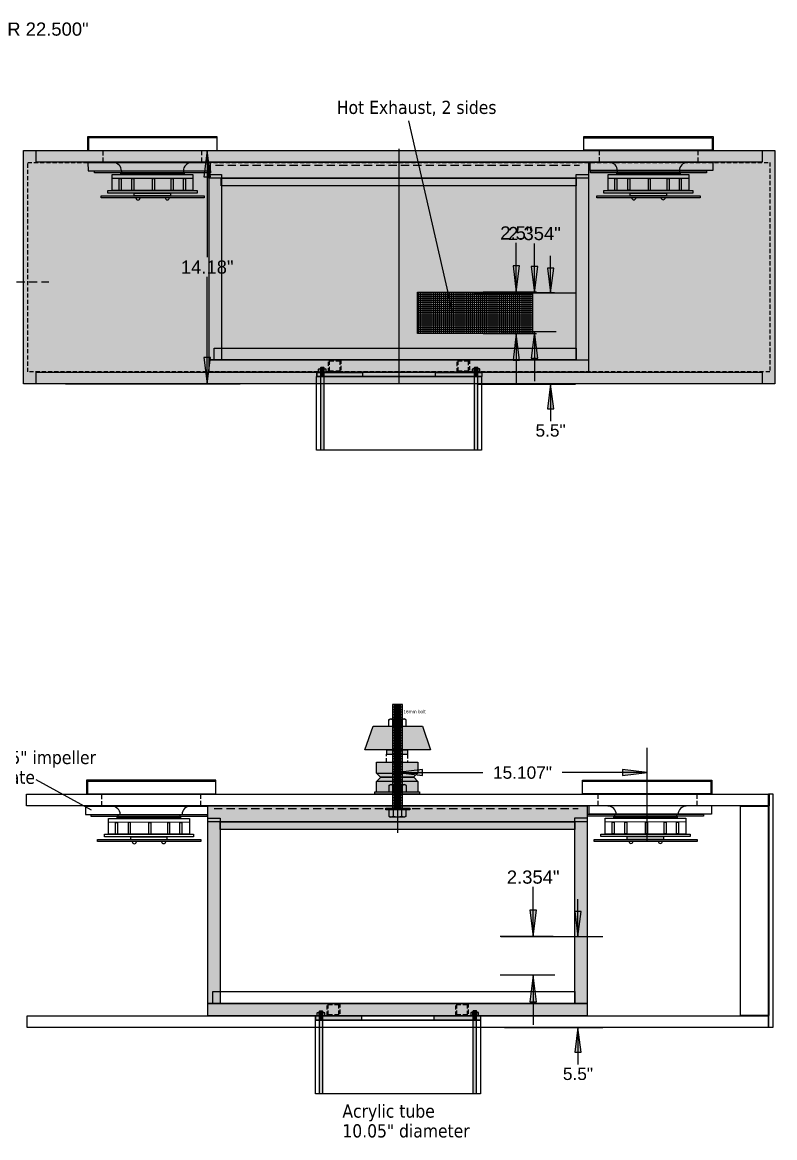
# Model space of a CAD drawing. Extents: x 5 to 100, y 13 to 147.
# Drawn here: x 53.2 to 98.8, y 13.1 to 80.7 of the extents above; entities that cross this region are included whole.
import ezdxf
from ezdxf.enums import TextEntityAlignment as Align

# ---------------------------------------------------------------- set-up
doc = ezdxf.new("R2010")
doc.units = 0
doc.header["$MEASUREMENT"] = 0
doc.linetypes.add('DASHED', pattern=[0.75, 0.5, -0.25])
doc.linetypes.add('HIDDEN', pattern=[0.375, 0.25, -0.125])
for name, color, linetype in [('BASE', 7, 'Continuous'), ('FRAME', 7, 'Continuous'), ('PROJECTORS', 7, 'Continuous')]:
    doc.layers.add(name, color=color, linetype=linetype)
doc.styles.add('ARIAL', font='arial.ttf')
doc.styles.add('TAHOMA', font='tahoma.ttf')

# ---------------------------------------------------------------- blocks, each defined once
blk = doc.blocks.new('LONGARROW')
at = {"layer": 'BASE', "linetype": 'Continuous'}
blk.add_hatch(color=0, dxfattribs=at).paths.add_polyline_path([(0, 0), (2, -0.25), (2, 0.25)])
at = {"layer": 'BASE', "color": 0, "linetype": 'Continuous'}
blk.add_lwpolyline([(0, 0), (2, -0.25), (2, 0.25)], close=True, dxfattribs=at)
blk = doc.blocks.new('HexBoltHeadRSV4')
at = {"linetype": 'Continuous'}
for p, q in [((-0.251, 0.361), (-0.296, 0.283)), ((-0.296, -0.283), (-0.296, 0.283)), ((0, 0.361), (-0.251, 0.361)), ((0, 0.181), (-0.251, 0.181)), ((0, -0.361), (0, 0.361)), ((-0.251, -0.361), (-0.296, -0.283)), ((-0.251, -0.181), (0, -0.181)), ((-0.251, -0.361), (0, -0.361))]:
    blk.add_line(p, q, dxfattribs=at)
for centre, radius, start, end in [((-0.133, 0.271), 0.149, 142.7215, 217.2789), ((0.272, 0), 0.553, 160.9284, 199.0714), ((0.272, 0), 0.553, 160.9284, 199.0714), ((-0.133, -0.271), 0.149, 142.7215, 217.2788)]:
    blk.add_arc(centre, radius, start, end, dxfattribs=at)
blk = doc.blocks.new('SchemTapThrRSV3')
at = {"linetype": 'Continuous'}
for p, q in [((0, -0.095), (0, 0.095)), ((0.25, 0.095), (0, 0.095)), ((0.025, -0.07), (0.025, 0.07)), ((0.05, -0.095), (0.05, 0.095)), ((0.075, -0.07), (0.075, 0.07)), ((0.1, -0.095), (0.1, 0.095)), ((0.125, -0.07), (0.125, 0.07)), ((0.15, -0.095), (0.15, 0.095)), ((0.175, -0.07), (0.175, 0.07)), ((0.2, -0.095), (0.2, 0.095)), ((0.225, -0.07), (0.225, 0.07)), ((0.25, -0.095), (0.25, 0.095)), ((0, -0.095), (0.25, -0.095))]:
    blk.add_line(p, q, dxfattribs=at)
blk = doc.blocks.new('HexSemRSV2')
at = {"linetype": 'Continuous'}
for p, q in [((-0.241, 0.298), (-0.277, 0.236)), ((-0.277, -0.218), (-0.277, 0.236)), ((-0.017, 0.298), (-0.241, 0.298)), ((-0.017, 0.154), (-0.241, 0.154)), ((-0.017, 0.154), (-0.017, 0.298)), ((0, 0.236), (-0.017, 0.236)), ((-0.017, -0.136), (-0.017, 0.154)), ((0, -0.218), (0, 0.236)), ((-0.241, -0.28), (-0.277, -0.218)), ((-0.017, -0.136), (-0.241, -0.136)), ((-0.017, -0.28), (-0.241, -0.28)), ((-0.017, -0.28), (-0.017, -0.136)), ((0, -0.218), (-0.017, -0.218))]:
    blk.add_line(p, q, dxfattribs=at)
for centre, radius, start, end in [((-0.146, 0.226), 0.119, 142.72149, 217.27887), ((0.177, 0.009), 0.442, 160.92837, 199.07139), ((-0.146, -0.208), 0.119, 142.72149, 217.27885)]:
    blk.add_arc(centre, radius, start, end, dxfattribs=at)
blk = doc.blocks.new('SchemTapThrRSV4')
at = {"linetype": 'Continuous'}
for p, q in [((0, -0.125), (0, 0.125)), ((0.25, 0.125), (0, 0.125)), ((0.025, -0.1), (0.025, 0.1)), ((0.05, -0.125), (0.05, 0.125)), ((0.075, -0.1), (0.075, 0.1)), ((0.1, -0.125), (0.1, 0.125)), ((0.125, -0.1), (0.125, 0.1)), ((0.15, -0.125), (0.15, 0.125)), ((0.175, -0.1), (0.175, 0.1)), ((0.2, -0.125), (0.2, 0.125)), ((0.225, -0.1), (0.225, 0.1)), ((0.25, -0.125), (0.25, 0.125)), ((0, -0.125), (0.25, -0.125))]:
    blk.add_line(p, q, dxfattribs=at)

msp = doc.modelspace()

# ---------------------------------------------------------------- hatches: boundary and pattern name
at = {"layer": 'BASE', "linetype": 'Continuous'}
for color, points in [(253, [(53.278, 72.957), (98.814, 72.957), (98.814, 58.801), (53.278, 58.801)]), (253, [(64.625, 71.604), (57.591, 71.604), (57.591, 71.728), (64.625, 71.728)]), (253, [(94.682, 71.607), (87.649, 71.607), (87.649, 71.731), (94.682, 71.731)]), (253, [(65.271, 71.281), (86.78, 71.281), (86.78, 70.815), (65.271, 70.815)]), (253, [(64.239, 70.082), (57.982, 70.082), (57.982, 70.206), (64.239, 70.206)]), (253, [(94.296, 70.085), (88.039, 70.085), (88.039, 70.209), (94.296, 70.209)]), (250, [(74.473, 38.039), (77.456, 38.039), (77.942, 36.609), (73.961, 36.609)]), (250, [(75.297, 36.609), (76.552, 36.609), (76.552, 36.339), (75.297, 36.339)]), (251, [(74.68, 35.856), (74.68, 35.206), (77.18, 35.206), (77.18, 35.856)]), (251, [(76.924, 34.953), (77.18, 35.206), (74.68, 35.206), (74.93, 34.953)]), (251, [(74.938, 34.95), (74.682, 34.698), (77.182, 34.698), (76.932, 34.95)]), (251, [(77.182, 34.048), (77.182, 34.698), (74.682, 34.698), (74.682, 34.048)]), (254, [(77.289, 33.923), (77.289, 34.062), (74.574, 34.062), (74.574, 33.923)]), (253, [(64.409, 32.567), (57.375, 32.567), (57.375, 32.692), (64.409, 32.692)]), (253, [(94.508, 32.581), (87.475, 32.581), (87.475, 32.705), (94.508, 32.705)]), (253, [(65.193, 32.255), (86.702, 32.255), (86.702, 31.789), (65.193, 31.789)]), (253, [(64.023, 31.045), (57.766, 31.045), (57.766, 31.169), (64.023, 31.169)]), (253, [(94.122, 31.059), (87.865, 31.059), (87.865, 31.183), (94.122, 31.183)])]:
    msp.add_hatch(color=color, dxfattribs=at).paths.add_polyline_path(points)
at = {"layer": 'FRAME', "linetype": 'Continuous'}
for color, points in [(253, [(64.524, 72.246), (87.529, 72.246), (87.529, 71.272), (64.524, 71.272)]), (253, [(64.525, 60.255), (64.525, 71.496), (65.275, 71.496), (65.275, 60.255)]), (253, [(86.779, 60.251), (86.779, 71.51), (87.529, 71.51), (87.529, 60.251)]), (253, [(64.534, 60.261), (87.522, 60.261), (87.522, 59.511), (64.534, 59.511)]), (254, [(71.294, 59.799), (71.482, 59.799), (71.482, 54.777), (71.294, 54.777)]), (254, [(80.619, 59.797), (80.807, 59.797), (80.807, 54.777), (80.619, 54.777)]), (254, [(71.064, 59.501), (73.839, 59.501), (73.839, 59.247), (71.064, 59.247)]), (254, [(78.246, 59.503), (81.053, 59.503), (81.053, 59.249), (78.246, 59.249)]), (253, [(64.446, 33.22), (87.451, 33.22), (87.451, 32.246), (64.446, 32.246)]), (253, [(64.447, 21.23), (64.447, 32.471), (65.197, 32.471), (65.197, 21.23)]), (253, [(86.701, 21.225), (86.701, 32.484), (87.451, 32.484), (87.451, 21.225)]), (253, [(64.456, 21.235), (87.444, 21.235), (87.444, 20.485), (64.456, 20.485)]), (254, [(70.986, 20.475), (73.761, 20.475), (73.761, 20.221), (70.986, 20.221)]), (254, [(71.216, 20.774), (71.404, 20.774), (71.404, 15.751), (71.216, 15.751)]), (254, [(78.168, 20.477), (80.975, 20.477), (80.975, 20.223), (78.168, 20.223)]), (254, [(80.541, 20.772), (80.729, 20.772), (80.729, 15.751), (80.541, 15.751)])]:
    msp.add_hatch(color=color, dxfattribs=at).paths.add_polyline_path(points)

# ---------------------------------------------------------------- linework, layer by layer
at = {"layer": 'BASE', "color": 7, "linetype": 'Continuous'}
for p, q in [((76.619, 74.749), (79.268, 63.198)), ((65.011, 73.792), (57.17, 73.792)), ((57.17, 73.792), (57.17, 72.96)), ((65.011, 72.96), (65.011, 73.792)), ((76.035, 73.059), (76.035, 58.83)), ((57.17, 72.96), (65.011, 72.96)), ((57.414, 72.962), (66.414, 72.962)), ((64.414, 72.962), (64.414, 66.487)), ((83.153, 64.356), (83.153, 67.356)), ((84.251, 64.322), (84.251, 67.322)), ((85.231, 64.324), (85.231, 66.574)), ((64.414, 58.812), (64.414, 65.287)), ((77.25, 61.854), (77.25, 64.361)), ((77.375, 61.854), (77.375, 64.361)), ((77.5, 61.854), (77.5, 64.361)), ((77.625, 61.854), (77.625, 64.361)), ((77.75, 61.854), (77.75, 64.361)), ((77.875, 61.854), (77.875, 64.361)), ((78, 61.854), (78, 64.361)), ((78.125, 61.854), (78.125, 64.361)), ((78.25, 61.854), (78.25, 64.361)), ((78.375, 61.854), (78.375, 64.361)), ((78.5, 61.854), (78.5, 64.361)), ((78.625, 61.854), (78.625, 64.361)), ((78.75, 61.854), (78.75, 64.361)), ((78.875, 61.854), (78.875, 64.361)), ((79, 61.854), (79, 64.361)), ((79.125, 61.854), (79.125, 64.361)), ((79.25, 61.854), (79.25, 64.361)), ((79.375, 61.854), (79.375, 64.361)), ((79.5, 61.854), (79.5, 64.361)), ((79.625, 61.854), (79.625, 64.361)), ((79.75, 61.854), (79.75, 64.361)), ((79.875, 61.854), (79.875, 64.361)), ((80, 61.854), (80, 64.361)), ((80.125, 61.854), (80.125, 64.361)), ((80.25, 61.854), (80.25, 64.361)), ((80.375, 61.854), (80.375, 64.361)), ((80.5, 61.854), (80.5, 64.361)), ((80.564, 64.324), (86.731, 64.324)), ((80.625, 61.854), (80.625, 64.361)), ((80.75, 61.854), (80.75, 64.361)), ((80.875, 61.854), (80.875, 64.361)), ((81, 61.854), (81, 64.361)), ((81.125, 61.854), (81.125, 64.361)), ((84.372, 64.356), (81.153, 64.356)), ((81.25, 61.854), (81.25, 64.361)), ((81.375, 61.854), (81.375, 64.361)), ((81.5, 61.854), (81.5, 64.361)), ((81.625, 61.854), (81.625, 64.361)), ((81.75, 61.854), (81.75, 64.361)), ((81.875, 61.854), (81.875, 64.361)), ((82, 61.854), (82, 64.361)), ((82.125, 61.854), (82.125, 64.361)), ((82.25, 61.854), (82.25, 64.361)), ((85.471, 64.322), (82.251, 64.322)), ((82.375, 61.854), (82.375, 64.361)), ((82.5, 61.854), (82.5, 64.361)), ((82.625, 61.854), (82.625, 64.361)), ((82.75, 61.854), (82.75, 64.361)), ((82.875, 61.854), (82.875, 64.361)), ((83, 61.854), (83, 64.361)), ((83.125, 61.854), (83.125, 64.361)), ((83.25, 61.854), (83.25, 64.361)), ((83.375, 61.854), (83.375, 64.361)), ((83.5, 61.854), (83.5, 64.361)), ((83.625, 61.854), (83.625, 64.361)), ((83.75, 61.854), (83.75, 64.361)), ((83.875, 61.854), (83.875, 64.361)), ((84, 61.854), (84, 64.361)), ((84.125, 61.854), (84.125, 64.361)), ((77.161, 64.25), (84.138, 64.25)), ((77.161, 64.125), (84.138, 64.125)), ((77.161, 64), (84.138, 64)), ((77.161, 63.875), (84.138, 63.875)), ((77.161, 63.75), (84.138, 63.75)), ((77.161, 63.625), (84.138, 63.625)), ((77.161, 63.5), (84.138, 63.5)), ((77.161, 63.375), (84.138, 63.375)), ((77.161, 63.25), (84.138, 63.25)), ((77.161, 63.125), (84.138, 63.125)), ((77.161, 63), (84.138, 63)), ((77.161, 62.875), (84.138, 62.875)), ((77.161, 62.75), (84.138, 62.75)), ((77.161, 62.625), (84.138, 62.625)), ((77.161, 62.5), (84.138, 62.5)), ((77.161, 62.375), (84.138, 62.375)), ((77.161, 62.25), (84.138, 62.25)), ((77.161, 62.125), (84.138, 62.125)), ((77.161, 62), (84.138, 62)), ((77.161, 61.875), (84.138, 61.875)), ((84.383, 61.846), (81.153, 61.846)), ((85.567, 61.968), (82.251, 61.968)), ((83.153, 61.846), (83.153, 58.846)), ((84.251, 61.968), (84.251, 58.968)), ((55.835, 58.812), (66.414, 58.812)), ((80.801, 58.793), (86.731, 58.793)), ((85.231, 58.793), (85.231, 56.543)), ((75.973, 31.577), (75.973, 36.734)), ((91.08, 31.035), (91.08, 36.734)), ((75.973, 35.234), (81.118, 35.234)), ((91.08, 35.234), (85.934, 35.234)), ((57.394, 32.952), (54.049, 34.784)), ((64.933, 34.767), (57.092, 34.767)), ((57.092, 34.767), (57.092, 33.934)), ((64.933, 33.934), (64.933, 34.767)), ((57.092, 33.934), (64.933, 33.934)), ((63.34, 32.226), (58.444, 32.215)), ((93.44, 32.24), (88.543, 32.228)), ((84.173, 25.296), (84.173, 28.296)), ((86.889, 25.303), (86.889, 27.553)), ((85.393, 25.296), (82.173, 25.296)), ((82.221, 25.303), (88.389, 25.303)), ((85.489, 22.942), (82.173, 22.942)), ((84.173, 22.942), (84.173, 19.942)), ((82.437, 19.78), (88.389, 19.78)), ((86.889, 19.78), (86.889, 17.53))]:
    msp.add_line(p, q, dxfattribs=at)
at = {"layer": 'BASE', "color": 7, "linetype": 'HIDDEN'}
for p, q in [((58.091, 72.904), (58.091, 72.196)), ((64.079, 72.913), (64.079, 72.205)), ((88.177, 72.922), (88.177, 72.214)), ((94.165, 72.913), (94.165, 72.205)), ((58.013, 33.878), (58.013, 33.17)), ((64.001, 33.887), (64.001, 33.179)), ((88.099, 33.896), (88.099, 33.188)), ((94.087, 33.887), (94.087, 33.179)), ((59.017, 32.569), (59.017, 32.692)), ((62.761, 32.692), (62.761, 32.569)), ((89.117, 32.583), (89.117, 32.706)), ((92.861, 32.706), (92.861, 32.583))]:
    msp.add_line(p, q, dxfattribs=at)
at = {"layer": 'BASE', "color": 9, "linetype": 'HIDDEN'}
for p, q in [((59.234, 71.606), (59.234, 71.728)), ((62.978, 71.728), (62.978, 71.606)), ((89.291, 71.609), (89.291, 71.732)), ((93.035, 71.732), (93.035, 71.609)), ((75.29, 35.862), (75.29, 36.342)), ((76.555, 36.342), (76.555, 35.862))]:
    msp.add_line(p, q, dxfattribs=at)
at = {"layer": 'BASE', "color": 9, "linetype": 'DASHED'}
for p, q in [((64.91, 72.075), (86.983, 72.075)), ((64.832, 33.049), (86.904, 33.049))]:
    msp.add_line(p, q, dxfattribs=at)
at = {"layer": 'BASE', "color": 9, "linetype": 'Continuous'}
for p, q in [((63.556, 71.263), (58.66, 71.251)), ((93.614, 71.266), (88.717, 71.254)), ((74.68, 35.206), (77.18, 35.206)), ((77.182, 34.698), (74.682, 34.698))]:
    msp.add_line(p, q, dxfattribs=at)
at = {"layer": 'BASE', "color": 7, "linetype": 'DASHED'}
msp.add_line((13.113, 64.994), (54.812, 64.994), dxfattribs=at)
at = {"layer": 'BASE', "color": 7, "linetype": 'Continuous'}
for points in [[(87.245, 73.802), (95.086, 73.802), (95.086, 72.969), (87.245, 72.969)], [(53.278, 72.957), (98.814, 72.957), (98.814, 58.801), (53.278, 58.801)], [(77.161, 64.361), (84.138, 64.361), (84.138, 61.854), (77.161, 61.854)], [(87.167, 34.776), (95.008, 34.776), (95.008, 33.943), (87.167, 33.943)], [(98.439, 33.944), (98.695, 33.944), (98.695, 19.775), (98.439, 19.775)], [(96.735, 33.198), (98.462, 33.198), (98.462, 20.497), (96.735, 20.497)], [(64.409, 32.567), (57.375, 32.567), (57.375, 32.692), (64.409, 32.692)], [(62.807, 32.457), (58.964, 32.457), (58.964, 32.551), (62.807, 32.551)], [(75.244, 33.071), (76.696, 33.071), (76.696, 32.966), (75.244, 32.966)], [(94.508, 32.581), (87.475, 32.581), (87.475, 32.705), (94.508, 32.705)], [(93.433, 31.506), (88.537, 31.506), (88.537, 32.47), (93.433, 32.47)], [(92.907, 32.47), (89.064, 32.47), (89.064, 32.564), (92.907, 32.564)], [(63.334, 31.492), (58.437, 31.492), (58.437, 32.457), (63.334, 32.457)], [(58.976, 31.497), (58.86, 31.497), (58.86, 32.215), (58.976, 32.215)], [(59.752, 31.503), (59.636, 31.503), (59.636, 32.22), (59.752, 32.22)], [(61.002, 31.497), (60.886, 31.497), (60.886, 32.215), (61.002, 32.215)], [(62.136, 31.497), (62.02, 31.497), (62.02, 32.215), (62.136, 32.215)], [(62.877, 31.497), (62.761, 31.497), (62.761, 32.215), (62.877, 32.215)], [(65.193, 32.255), (86.702, 32.255), (86.702, 31.789), (65.193, 31.789)], [(89.076, 31.511), (88.96, 31.511), (88.96, 32.228), (89.076, 32.228)], [(89.851, 31.517), (89.735, 31.517), (89.735, 32.234), (89.851, 32.234)], [(91.101, 31.511), (90.986, 31.511), (90.986, 32.228), (91.101, 32.228)], [(92.236, 31.511), (92.12, 31.511), (92.12, 32.228), (92.236, 32.228)], [(92.977, 31.511), (92.861, 31.511), (92.861, 32.228), (92.977, 32.228)], [(64.023, 31.045), (57.766, 31.045), (57.766, 31.169), (64.023, 31.169)], [(63.586, 31.338), (58.186, 31.338), (58.186, 31.492), (63.586, 31.492)], [(61.977, 31.165), (59.778, 31.165), (59.778, 31.334), (61.977, 31.334)], [(94.122, 31.059), (87.865, 31.059), (87.865, 31.183), (94.122, 31.183)], [(93.686, 31.352), (88.285, 31.352), (88.285, 31.506), (93.686, 31.506)], [(92.077, 31.179), (89.877, 31.179), (89.877, 31.348), (92.077, 31.348)]]:
    msp.add_lwpolyline(points, close=True, dxfattribs=at)
at = {"layer": 'BASE', "color": 7, "linetype": 'HIDDEN'}
msp.add_lwpolyline([(53.542, 72.235), (98.518, 72.235), (98.518, 59.533), (53.542, 59.533)], close=True, dxfattribs=at)
at = {"layer": 'BASE', "color": 9, "linetype": 'Continuous'}
for points in [[(64.625, 71.604), (57.591, 71.604), (57.591, 71.728), (64.625, 71.728)], [(94.682, 71.607), (87.649, 71.607), (87.649, 71.731), (94.682, 71.731)], [(63.55, 70.529), (58.654, 70.529), (58.654, 71.493), (63.55, 71.493)], [(59.192, 70.534), (59.077, 70.534), (59.077, 71.251), (59.192, 71.251)], [(63.023, 71.493), (59.18, 71.493), (59.18, 71.587), (63.023, 71.587)], [(59.968, 70.54), (59.852, 70.54), (59.852, 71.257), (59.968, 71.257)], [(61.218, 70.534), (61.102, 70.534), (61.102, 71.251), (61.218, 71.251)], [(62.352, 70.534), (62.237, 70.534), (62.237, 71.251), (62.352, 71.251)], [(63.093, 70.534), (62.977, 70.534), (62.977, 71.251), (63.093, 71.251)], [(65.271, 71.281), (86.78, 71.281), (86.78, 70.815), (65.271, 70.815)], [(93.607, 70.532), (88.711, 70.532), (88.711, 71.496), (93.607, 71.496)], [(89.25, 70.537), (89.134, 70.537), (89.134, 71.254), (89.25, 71.254)], [(93.081, 71.496), (89.238, 71.496), (89.238, 71.59), (93.081, 71.59)], [(90.025, 70.543), (89.909, 70.543), (89.909, 71.26), (90.025, 71.26)], [(91.275, 70.537), (91.16, 70.537), (91.16, 71.254), (91.275, 71.254)], [(92.41, 70.537), (92.294, 70.537), (92.294, 71.254), (92.41, 71.254)], [(93.151, 70.537), (93.035, 70.537), (93.035, 71.254), (93.151, 71.254)], [(63.803, 70.374), (58.402, 70.374), (58.402, 70.528), (63.803, 70.528)], [(62.193, 70.202), (59.994, 70.202), (59.994, 70.371), (62.193, 70.371)], [(93.86, 70.377), (88.459, 70.377), (88.459, 70.532), (93.86, 70.532)], [(92.251, 70.205), (90.051, 70.205), (90.051, 70.374), (92.251, 70.374)], [(64.239, 70.082), (57.982, 70.082), (57.982, 70.206), (64.239, 70.206)], [(94.296, 70.085), (88.039, 70.085), (88.039, 70.209), (94.296, 70.209)], [(74.473, 38.039), (77.456, 38.039), (77.942, 36.609), (73.961, 36.609)], [(75.297, 36.609), (76.552, 36.609), (76.552, 36.339), (75.297, 36.339)]]:
    msp.add_lwpolyline(points, close=True, dxfattribs=at)
for points in [[(74.68, 35.206), (74.68, 35.856), (77.18, 35.856), (77.18, 35.206), (76.924, 34.953), (74.93, 34.953), (74.68, 35.206)], [(77.182, 34.698), (77.182, 34.048), (74.682, 34.048), (74.682, 34.698), (74.938, 34.95), (76.932, 34.95), (77.182, 34.698)], [(74.574, 34.062), (77.289, 34.062), (77.289, 33.923), (74.574, 33.923), (74.574, 34.062)]]:
    msp.add_lwpolyline(points, dxfattribs=at)
at = {"layer": 'BASE', "color": 7, "linetype": 'Continuous'}
for centre, radius, start, end in [((58.721, 71.717), 0.5, 0, 90), ((63.47, 71.718), 0.5, 90, 180), ((88.786, 71.727), 0.5, 0, 90), ((93.535, 71.727), 0.5, 90, 180), ((58.643, 32.691), 0.5, 0, 90), ((63.392, 32.692), 0.5, 90, 180), ((88.708, 32.701), 0.5, 0, 90), ((93.457, 32.701), 0.5, 90, 180), ((60.001, 31.045), 0.125, 180, 0), ((61.779, 31.05), 0.125, 180, 0), ((90.101, 31.059), 0.125, 180, 0), ((91.879, 31.064), 0.125, 180, 0)]:
    msp.add_arc(centre, radius, start, end, dxfattribs=at)
at = {"layer": 'BASE', "color": 9, "linetype": 'Continuous'}
for centre in [(60.218, 70.082), (61.995, 70.087), (90.275, 70.085), (92.053, 70.09)]:
    msp.add_arc(centre, 0.125, 180, 0, dxfattribs=at)
at = {"layer": 'FRAME', "color": 9, "linetype": 'Continuous'}
for points in [[(64.524, 72.246), (87.529, 72.246), (87.529, 71.272), (64.524, 71.272)], [(64.525, 60.255), (64.525, 71.496), (65.275, 71.496), (65.275, 60.255)], [(86.779, 60.251), (86.779, 71.51), (87.529, 71.51), (87.529, 60.251)], [(64.534, 60.261), (87.522, 60.261), (87.522, 59.511), (64.534, 59.511)]]:
    msp.add_lwpolyline(points, close=True, dxfattribs=at)
at = {"layer": 'FRAME', "color": 9, "linetype": 'HIDDEN'}
for points in [[(71.774, 60.265), (72.524, 60.265), (72.524, 59.515), (71.774, 59.515)], [(71.835, 60.199), (72.456, 60.199), (72.456, 59.579), (71.835, 59.579)], [(79.561, 60.263), (80.311, 60.263), (80.311, 59.513), (79.561, 59.513)], [(79.622, 60.197), (80.242, 60.197), (80.242, 59.577), (79.622, 59.577)]]:
    msp.add_lwpolyline(points, close=True, dxfattribs=at)
at = {"layer": 'FRAME', "color": 7, "linetype": 'Continuous'}
for points in [[(71.294, 59.799), (71.482, 59.799), (71.482, 54.777), (71.294, 54.777)], [(80.619, 59.797), (80.807, 59.797), (80.807, 54.777), (80.619, 54.777)], [(71.051, 59.243), (81.051, 59.243), (81.051, 54.775), (71.051, 54.775)], [(71.064, 59.501), (73.839, 59.501), (73.839, 59.247), (71.064, 59.247)], [(71.082, 59.507), (81.054, 59.507), (81.054, 59.248), (71.082, 59.248)], [(78.246, 59.503), (81.053, 59.503), (81.053, 59.249), (78.246, 59.249)], [(64.446, 33.22), (87.451, 33.22), (87.451, 32.246), (64.446, 32.246)], [(64.447, 21.23), (64.447, 32.471), (65.197, 32.471), (65.197, 21.23)], [(86.701, 21.225), (86.701, 32.484), (87.451, 32.484), (87.451, 21.225)], [(64.456, 21.235), (87.444, 21.235), (87.444, 20.485), (64.456, 20.485)], [(70.986, 20.475), (73.761, 20.475), (73.761, 20.221), (70.986, 20.221)], [(71.004, 20.481), (80.976, 20.481), (80.976, 20.223), (71.004, 20.223)], [(71.216, 20.774), (71.404, 20.774), (71.404, 15.751), (71.216, 15.751)], [(78.168, 20.477), (80.975, 20.477), (80.975, 20.223), (78.168, 20.223)], [(80.541, 20.772), (80.729, 20.772), (80.729, 15.751), (80.541, 15.751)], [(70.973, 20.217), (80.973, 20.217), (80.973, 15.749), (70.973, 15.749)]]:
    msp.add_lwpolyline(points, close=True, dxfattribs=at)
at = {"layer": 'FRAME', "color": 7, "linetype": 'HIDDEN'}
for points in [[(71.696, 21.239), (72.446, 21.239), (72.446, 20.489), (71.696, 20.489)], [(71.757, 21.173), (72.378, 21.173), (72.378, 20.553), (71.757, 20.553)], [(79.483, 21.237), (80.233, 21.237), (80.233, 20.487), (79.483, 20.487)], [(79.544, 21.171), (80.164, 21.171), (80.164, 20.551), (79.544, 20.551)]]:
    msp.add_lwpolyline(points, close=True, dxfattribs=at)
at = {"layer": 'PROJECTORS', "color": 134, "linetype": 'Continuous'}
for p, q in [((65.01, 73.719), (57.23, 73.719)), ((57.23, 73.719), (57.23, 72.965)), ((65.01, 72.965), (65.01, 73.719)), ((57.23, 72.965), (65.01, 72.965)), ((57.19, 72.228), (57.191, 71.725)), ((57.191, 71.725), (64.626, 71.725)), ((57.197, 72.227), (64.62, 72.227)), ((64.618, 71.724), (64.618, 72.228)), ((95.065, 71.734), (87.63, 71.734)), ((95.059, 72.237), (87.636, 72.237)), ((87.638, 71.733), (87.638, 72.237)), ((95.066, 72.237), (95.065, 71.734)), ((64.932, 34.693), (57.152, 34.693)), ((57.152, 34.693), (57.152, 33.939)), ((64.932, 33.939), (64.932, 34.693)), ((57.152, 33.939), (64.932, 33.939)), ((57.029, 33.202), (57.03, 32.699)), ((57.036, 33.201), (64.459, 33.201)), ((64.457, 32.698), (64.457, 33.202)), ((94.981, 33.211), (87.558, 33.211)), ((87.56, 32.707), (87.56, 33.212)), ((94.988, 33.211), (94.987, 32.708)), ((57.03, 32.699), (64.465, 32.699)), ((94.987, 32.708), (87.552, 32.708))]:
    msp.add_line(p, q, dxfattribs=at)
for points in [[(87.246, 73.729), (95.026, 73.729), (95.026, 72.975), (87.246, 72.975)], [(87.168, 34.703), (94.948, 34.703), (94.948, 33.949), (87.168, 33.949)]]:
    msp.add_lwpolyline(points, close=True, dxfattribs=at)
at = {"layer": 'PROJECTORS', "color": 7, "linetype": 'Continuous'}
for points in [[(54.051, 72.953), (98.046, 72.953), (98.046, 72.244), (54.051, 72.244)], [(54.05, 59.508), (98.045, 59.508), (98.045, 58.799), (54.05, 58.799)], [(53.466, 33.927), (98.473, 33.927), (98.473, 33.218), (53.466, 33.218)], [(64.767, 21.95), (86.703, 21.95), (86.703, 21.241), (64.767, 21.241)], [(53.507, 20.482), (98.432, 20.482), (98.432, 19.773), (53.507, 19.773)]]:
    msp.add_lwpolyline(points, close=True, dxfattribs=at)
at = {"layer": 'PROJECTORS', "color": 9, "linetype": 'Continuous'}
msp.add_lwpolyline([(64.845, 60.976), (86.781, 60.976), (86.781, 60.267), (64.845, 60.267)], close=True, dxfattribs=at)

# ---------------------------------------------------------------- block references
at = {"layer": 'BASE', "color": 7, "linetype": 'Continuous'}
for name, p, xscale, yscale, rotation in [('LONGARROW', (64.414, 72.962), 0.8, 0.8, 270.0000000000001), ('LONGARROW', (83.153, 64.356), 0.8, 0.8, 90.00000000000006), ('LONGARROW', (84.251, 64.322), 0.8, 0.8, 90.00000000000006), ('LONGARROW', (85.231, 64.324), 0.7500000000000001, 0.7500000000000001, 90.00000000000007), ('LONGARROW', (83.153, 61.846), 0.8, 0.8, 270.0000000000001), ('LONGARROW', (84.251, 61.968), 0.8, 0.8, 270.0000000000001), ('LONGARROW', (64.414, 58.812), 0.8, 0.8, 90.00000000000006), ('LONGARROW', (85.231, 58.793), 0.7500000000000001, 0.7500000000000001, 270.0000000000001), ('SchemTapThrRSV3', (75.95, 38.576), 3.146603662304328, 3.146603662304337, 90.00000000000006), ('SchemTapThrRSV3', (75.952, 37.789), 3.146603662304328, 3.146603662304337, 90.00000000000006), ('SchemTapThrRSV3', (75.952, 37.005), 3.146603662304328, 3.146603662304337, 90.00000000000006), ('SchemTapThrRSV3', (75.954, 36.218), 3.146603662304328, 3.146603662304337, 90.00000000000006), ('SchemTapThrRSV3', (75.952, 35.43), 3.146603662304328, 3.146603662304337, 90.00000000000006), ('SchemTapThrRSV3', (75.954, 34.643), 3.146603662304328, 3.146603662304337, 90.00000000000006), ('LONGARROW', (91.08, 35.234), 0.7500000000000001, 0.7500000000000001, 180), ('SchemTapThrRSV3', (75.954, 33.859), 3.146603662304328, 3.146603662304337, 90.00000000000006), ('SchemTapThrRSV3', (75.956, 33.072), 3.146603662304328, 3.146603662304337, 90.00000000000006), ('HexBoltHeadRSV4', (75.95, 32.967), 1.471989881431556, 1.471989881431558, 90.00000000000006), ('LONGARROW', (84.173, 25.296), 0.8, 0.8, 90.00000000000006), ('LONGARROW', (86.889, 25.303), 0.7500000000000001, 0.7500000000000001, 90.00000000000007), ('LONGARROW', (84.173, 22.942), 0.8, 0.8, 270.0000000000001), ('LONGARROW', (86.889, 19.78), 0.7500000000000001, 0.7500000000000001, 270.0000000000001)]:
    msp.add_blockref(name, p, dxfattribs=dict(at, xscale=xscale, yscale=yscale, rotation=rotation))
at = {"layer": 'BASE', "color": 9, "linetype": 'Continuous', "xscale": 1.489881040077371, "yscale": 1.489881040077376, "rotation": 270.0000000000001}
for p in [(75.947, 38.044), (75.957, 34.07)]:
    msp.add_blockref('HexBoltHeadRSV4', p, dxfattribs=at)
at = {"layer": 'BASE', "color": 7, "linetype": 'Continuous', "xscale": 0.7500000000000001, "yscale": 0.7500000000000001}
msp.add_blockref('LONGARROW', (75.973, 35.234), dxfattribs=at)
at = {"layer": 'FRAME', "color": 7, "linetype": 'Continuous', "xscale": 0.7873575637684262, "yscale": 0.7873575637684227, "rotation": 270.0000000000001}
for p in [(71.383, 59.502), (80.709, 59.513), (71.305, 20.476), (80.631, 20.487)]:
    msp.add_blockref('HexSemRSV2', p, dxfattribs=at)
at = {"layer": 'FRAME', "color": 7, "linetype": 'DASHED', "yscale": 0.7562201139710393, "rotation": 270.0000000000001}
for p in [(71.393, 59.816), (71.393, 59.566), (80.72, 59.827), (80.72, 59.576), (71.315, 20.79), (71.315, 20.54), (80.641, 20.801), (80.642, 20.55)]:
    msp.add_blockref('SchemTapThrRSV4', p, dxfattribs=at)

# ---------------------------------------------------------------- texts
at = {"layer": 'BASE', "color": 7, "linetype": 'Continuous', "style": 'ARIAL'}
for s, height, p in [('R 22.500"', 0.8, (54.763, 80.317)), ('2.5"', 0.8, (83.153, 67.956)), ('2.354"', 0.8, (84.251, 67.922)), ('14.18"', 0.8, (64.414, 65.887)), ('5.5"', 0.75, (85.231, 55.981)), ('15.107"', 0.75, (83.526, 35.234)), ('2.354"', 0.8, (84.173, 28.896)), ('5.5"', 0.75, (86.889, 16.967))]:
    msp.add_text(s, height=height, dxfattribs=at).set_placement(p, align=Align.MIDDLE_CENTER)
at = {"layer": 'BASE', "color": 7, "linetype": 'Continuous', "style": 'TAHOMA'}
for s, p in [('Hot Exhaust, 2 sides', (72.274, 75.173)), ('Acrylic tube', (72.61, 14.309)), ('10.05" diameter', (72.61, 13.109))]:
    msp.add_text(s, height=0.8, dxfattribs=at).set_placement(p)
at = {"layer": 'BASE', "color": 9, "linetype": 'HIDDEN', "style": 'TAHOMA'}
msp.add_text('16mm bolt', height=0.2, dxfattribs=at).set_placement((76.315, 38.831))
at = {"layer": 'BASE', "color": 7, "linetype": 'HIDDEN', "style": 'TAHOMA'}
for s, p in [('0.5" impeller ', (51.587, 35.751)), ('plate', (51.587, 34.551))]:
    msp.add_text(s, height=0.8, dxfattribs=at).set_placement(p)

doc.saveas('drawing.dxf')
